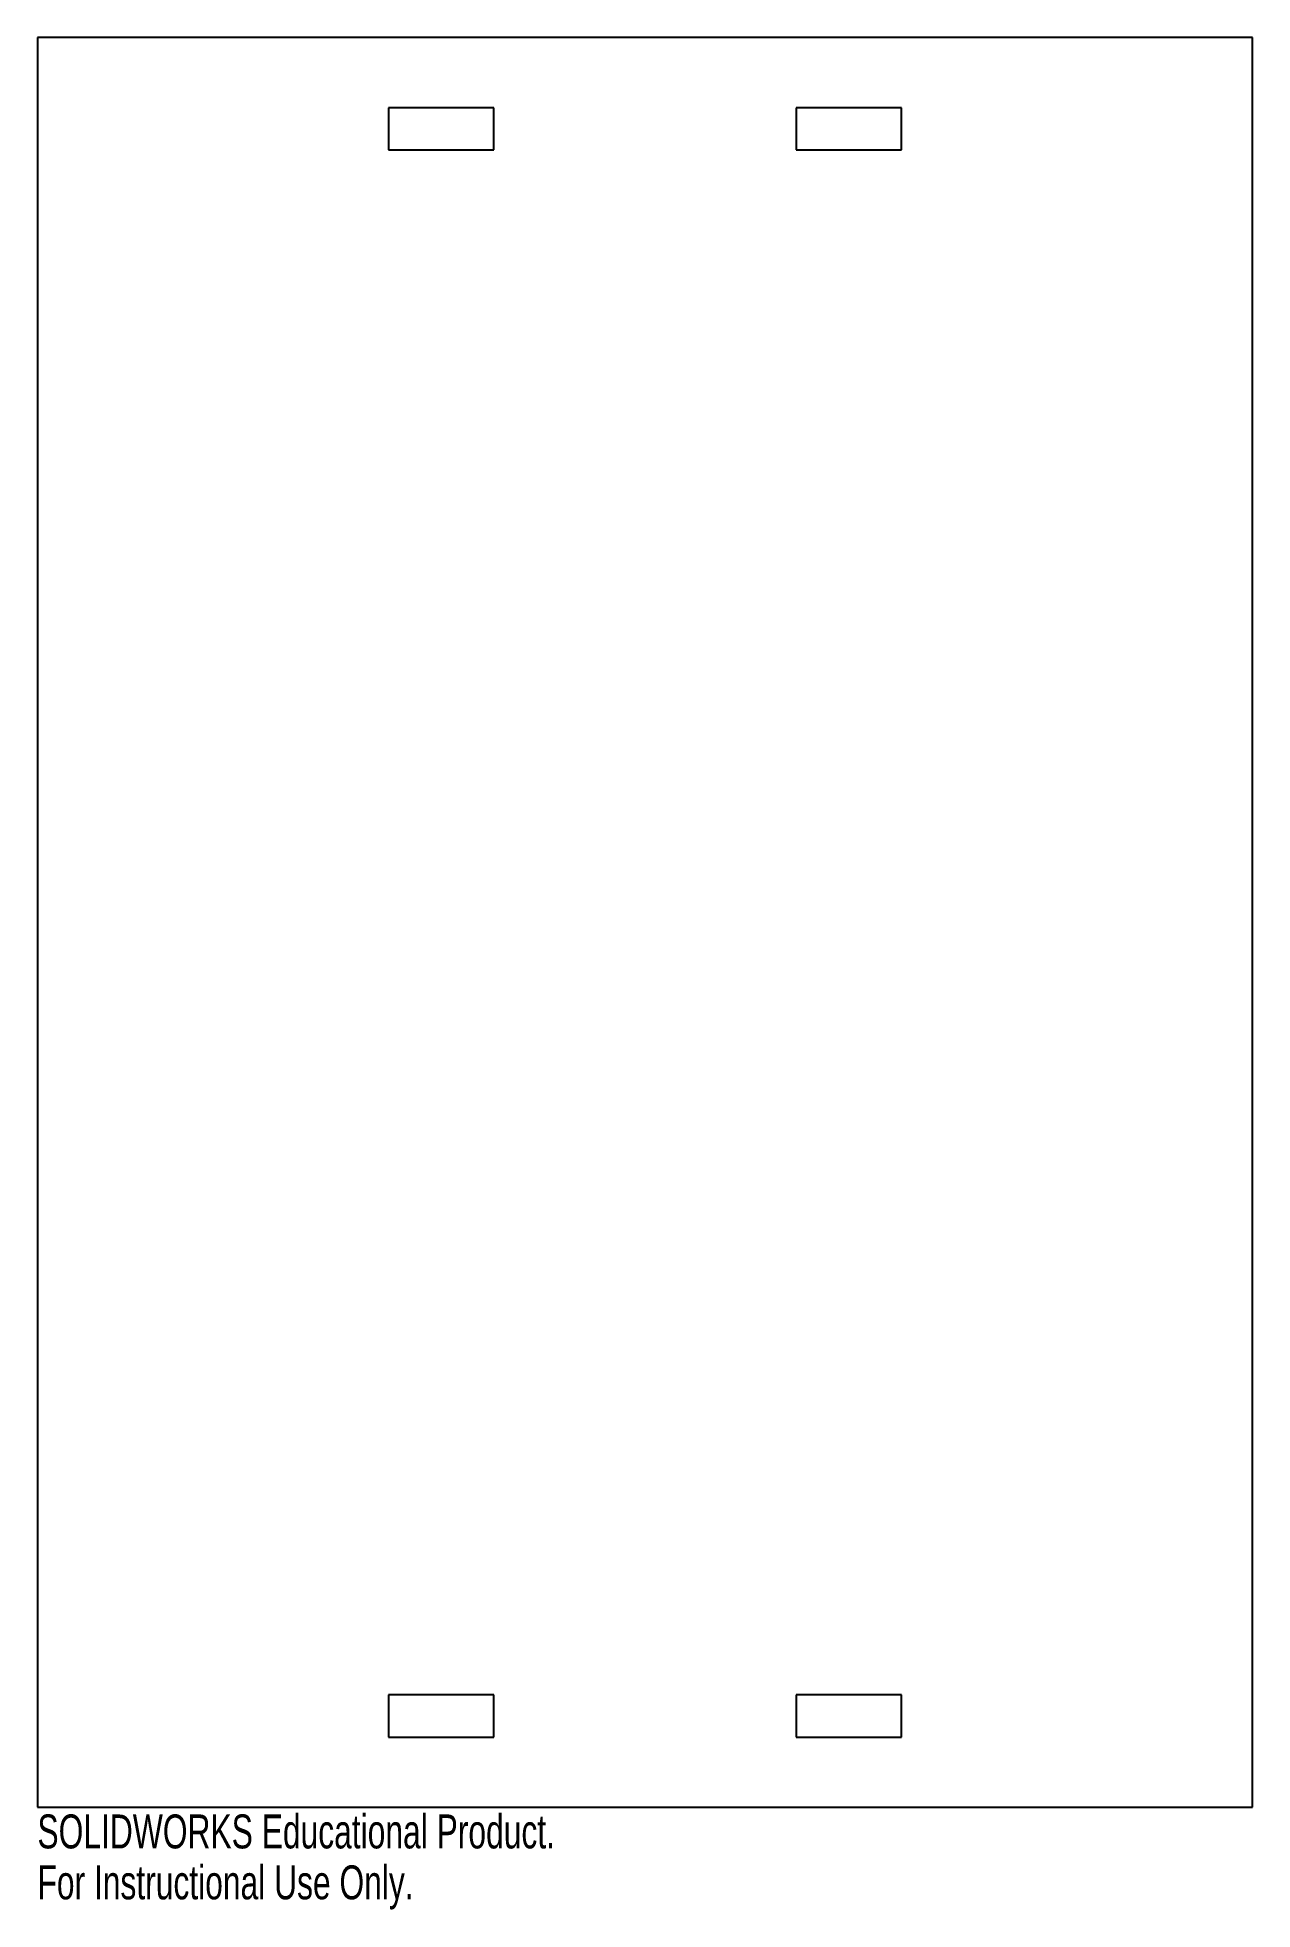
# Model space of a CAD drawing. Header units: millimetres. Extents: x -173 to 0, y -267 to 0.
import ezdxf

# ---------------------------------------------------------------- set-up
doc = ezdxf.new("R2010")
doc.units = ezdxf.units.MM
doc.styles.add('SLDTEXTSTYLE0', font='TXT', dxfattribs={"width": 0.7})

msp = doc.modelspace()

# ---------------------------------------------------------------- linework, layer by layer
at = {"color": 7, "linetype": 'Continuous', "lineweight": 25}
for p, q in [((0, 0), (-173, 0)), ((-173, 0), (-173, -252)), ((0, -252), (0, 0)), ((-123, -10), (-123, -16)), ((-108, -10), (-123, -10)), ((-108, -16), (-108, -10)), ((-65, -10), (-65, -16)), ((-50, -10), (-65, -10)), ((-50, -16), (-50, -10)), ((-123, -16), (-108, -16)), ((-65, -16), (-50, -16)), ((-123, -236), (-123, -242)), ((-108, -236), (-123, -236)), ((-108, -242), (-108, -236)), ((-65, -236), (-65, -242)), ((-50, -236), (-65, -236)), ((-50, -242), (-50, -236)), ((-123, -242), (-108, -242)), ((-65, -242), (-50, -242)), ((-173, -252), (0, -252))]:
    msp.add_line(p, q, dxfattribs=at)

# ---------------------------------------------------------------- texts
at = {"color": 7, "linetype": 'Continuous', "char_height": 4.8336, "attachment_point": 1, "style": 'SLDTEXTSTYLE0'}
for s, insert in [('SOLIDWORKS Educational Product.', (-173, -253.02)), ('For Instructional Use Only.', (-173, -260.27))]:
    msp.add_mtext(s, dxfattribs=dict(at, insert=insert))

doc.saveas('drawing.dxf')
